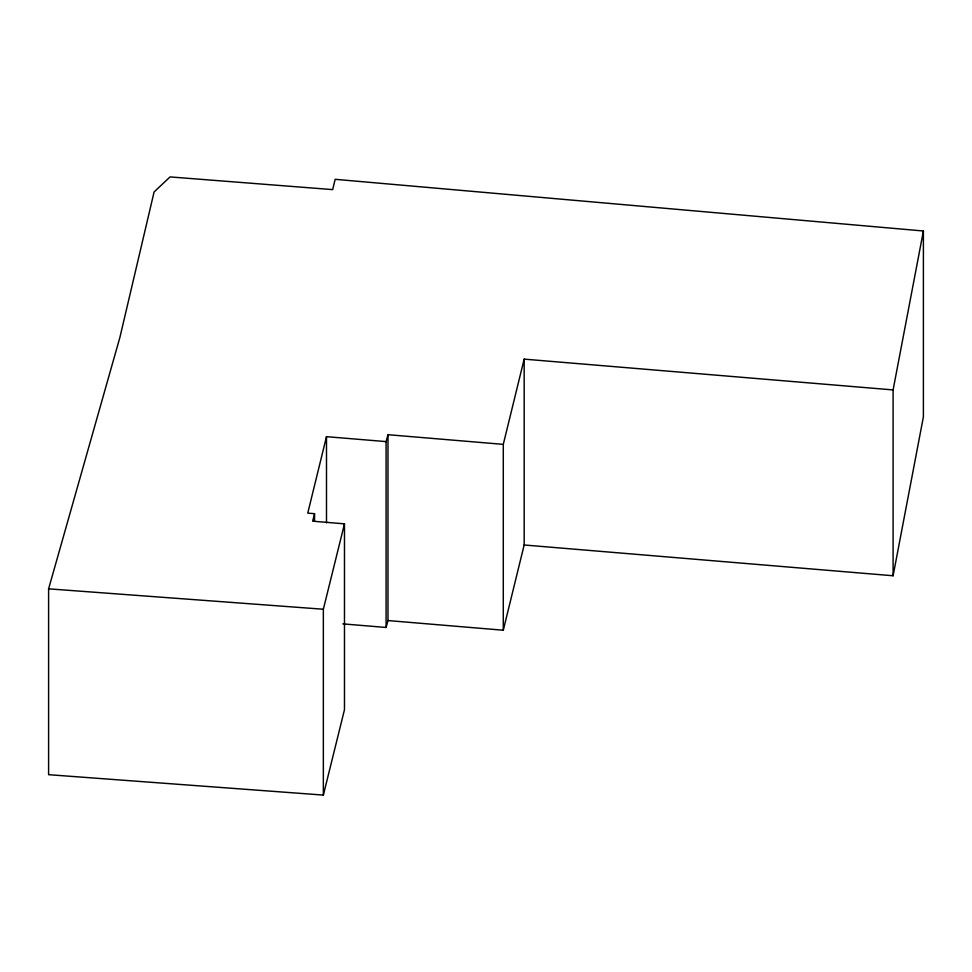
<?xml version="1.0" encoding="UTF-8"?>
<svg xmlns="http://www.w3.org/2000/svg" width="972" height="972" viewBox="0 0 972 972"><rect width="100%" height="100%" fill="white"/><g stroke="black" fill="none" stroke-linecap="round" stroke-linejoin="round"><path stroke-width="1.46" d="M893.098 389.918L923.4 230.996L335.17 179.31L332.655 189.613L170.064 176.916L154.098 191.946L119.896 337.43L48.6 588.838L48.6 774.684L323.348 795.084L344.477 709.706L344.477 523.859L312.656 521.174L314.551 513.69L307.76 513.119L326.495 436.671L386.091 441.604L387.986 434.703L503.289 444.362L524.163 359.13L893.098 389.918L893.098 575.764L524.163 544.988L503.289 630.221L387.986 620.561L386.091 627.462L342.885 623.878M893.098 575.764L923.4 416.854L923.4 230.996M323.348 795.084L323.348 609.237L344.477 523.859M48.6 588.838L323.348 609.237M524.163 359.13L524.163 544.988M503.289 444.362L503.289 630.221M387.986 434.703L387.986 620.561M386.091 441.604L386.091 627.462M326.495 436.671L326.495 522.79M314.551 513.69L314.551 521.247"/></g></svg>
